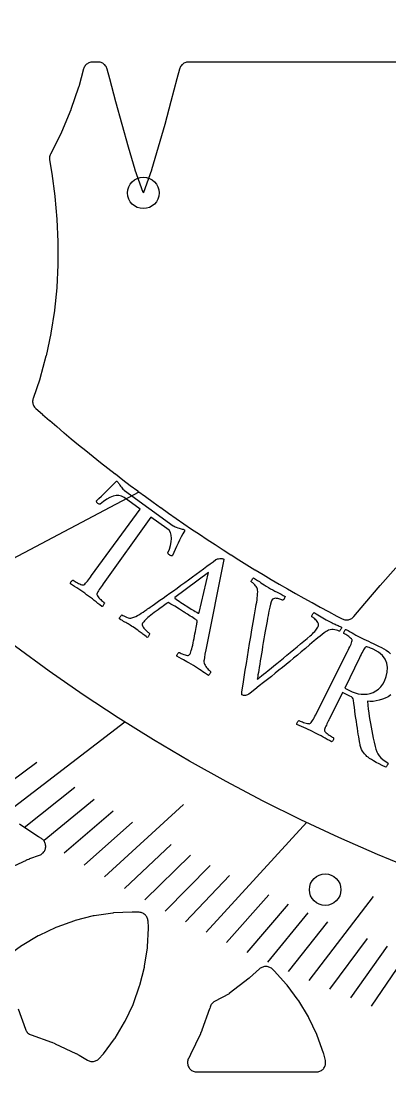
# Model space of a CAD drawing. Header units: millimetres. Extents: x -70 to 70, y -70 to 70.
# Drawn here: x -27.55 to -17.69, y -28.43 to -0.31 of the extents above; entities that cross this region are included whole.
import ezdxf

# ---------------------------------------------------------------- set-up
doc = ezdxf.new("R2010")
doc.units = ezdxf.units.MM
for name, color, linetype in [('CUT_INNER', 6, 'Continuous'), ('ENGRAVE', 7, 'Continuous'), ('ENGRAVE_FINE', 8, 'Continuous'), ('TEXT', 5, 'Continuous')]:
    doc.layers.add(name, color=color, linetype=linetype)

msp = doc.modelspace()

# ---------------------------------------------------------------- linework, layer by layer
at = {"layer": 'CUT_INNER'}
for points in [[(-5.9929, -1.404), (-23.0777, -1.404), (-23.1031, -1.4053), (-23.1282, -1.4092), (-23.1528, -1.4156), (-23.1766, -1.4244), (-23.1995, -1.4357), (-23.221, -1.4492), (-23.2411, -1.4648), (-23.2595, -1.4824), (-23.2759, -1.5017), (-23.2904, -1.5227), (-23.3026, -1.545), (-23.3125, -1.5684), (-23.32, -1.5927), (-23.3856, -1.852), (-23.386, -1.8534), (-23.5474, -2.4621), (-23.7147, -3.0727), (-23.8866, -3.6833), (-23.8869, -3.6846), (-24.0646, -4.2908), (-24.0669, -4.2979), (-24.2828, -4.8988), (-24.285, -4.904), (-24.2871, -4.8988), (-24.5031, -4.2979), (-24.5054, -4.2908), (-24.683, -3.6846), (-24.6834, -3.6833), (-24.8548, -3.0744), (-25.022, -2.4641), (-25.184, -1.8534), (-25.1843, -1.852), (-25.2499, -1.5927), (-25.2574, -1.5684), (-25.2673, -1.545), (-25.2796, -1.5227), (-25.294, -1.5017), (-25.3105, -1.4824), (-25.3289, -1.4648), (-25.3489, -1.4492), (-25.3705, -1.4357), (-25.3933, -1.4244), (-25.4171, -1.4156), (-25.4417, -1.4092), (-25.4669, -1.4053), (-25.4923, -1.404), (-25.6409, -1.404), (-25.6659, -1.4053), (-25.6907, -1.409), (-25.7149, -1.4152), (-25.7385, -1.4238), (-25.761, -1.4347), (-25.7823, -1.4478), (-25.8022, -1.463), (-25.8205, -1.4801), (-25.837, -1.4989), (-25.8516, -1.5193), (-25.864, -1.5411), (-25.8741, -1.5639), (-25.882, -1.5877), (-26.013, -2.0642), (-26.0152, -2.0713), (-26.2205, -2.6744), (-26.2233, -2.6819), (-26.4725, -3.2842), (-26.4766, -3.293), (-26.7671, -3.8654), (-26.7778, -3.8894), (-26.7858, -3.9144), (-26.7912, -3.94), (-26.7939, -3.9661), (-26.7938, -3.9924), (-26.791, -4.0185), (-26.7315, -4.3862), (-26.7309, -4.3903), (-26.6536, -4.9964), (-26.6531, -5.0011), (-26.5991, -5.6065), (-26.5987, -5.6118), (-26.5704, -6.2167), (-26.5703, -6.2224), (-26.5698, -6.8269), (-26.57, -6.8331), (-26.5993, -7.4372), (-26.5998, -7.4437), (-26.6608, -8.0475), (-26.6617, -8.0542), (-26.756, -8.6579), (-26.7572, -8.6647), (-26.8864, -9.2682), (-26.8881, -9.2752), (-27.0541, -9.8786), (-27.0563, -9.8857), (-27.2324, -10.4032), (-27.2391, -10.4267), (-27.2436, -10.4509), (-27.2456, -10.4753), (-27.2452, -10.4998), (-27.2424, -10.5242), (-27.2373, -10.5482), (-27.2298, -10.5716), (-27.2201, -10.5941), (-27.2082, -10.6155), (-27.1942, -10.6357), (-27.1784, -10.6544), (-27.1608, -10.6715), (-26.9798, -10.8305), (-26.9786, -10.8315), (-26.7897, -10.9955), (-26.7886, -10.9965), (-26.5987, -11.1593), (-26.5975, -11.1603), (-26.4066, -11.3219), (-26.4055, -11.3229), (-26.2136, -11.4833), (-26.2124, -11.4843), (-26.0195, -11.6436), (-26.0184, -11.6446), (-25.8245, -11.8026), (-25.8233, -11.8036), (-25.6285, -11.9605), (-25.6273, -11.9615), (-25.4316, -12.1172), (-25.4304, -12.1181), (-25.2337, -12.2726), (-25.2324, -12.2735), (-25.0348, -12.4268), (-25.0336, -12.4278), (-24.835, -12.5798), (-24.8338, -12.5807), (-24.6342, -12.7316), (-24.633, -12.7325), (-24.4326, -12.8821), (-24.4313, -12.883), (-24.23, -13.0314), (-24.2287, -13.0323), (-24.0265, -13.1795), (-24.0252, -13.1804), (-23.8221, -13.3263), (-23.8208, -13.3272), (-23.6168, -13.4718), (-23.6155, -13.4727), (-23.4106, -13.6161), (-23.4093, -13.617), (-23.2035, -13.7591), (-23.2022, -13.76), (-22.9956, -13.9008), (-22.9943, -13.9017), (-22.7867, -14.0413), (-22.7855, -14.0421), (-22.5771, -14.1805), (-22.5758, -14.1813), (-22.3665, -14.3184), (-22.3653, -14.3192), (-22.1552, -14.4549), (-22.1539, -14.4558), (-21.943, -14.5902), (-21.9417, -14.5911), (-21.73, -14.7242), (-21.7287, -14.725), (-21.5161, -14.8569), (-21.5148, -14.8577), (-21.3015, -14.9883), (-21.3002, -14.9891), (-21.086, -15.1183), (-21.0847, -15.1191), (-20.8698, -15.247), (-20.8684, -15.2478), (-20.6527, -15.3744), (-20.6514, -15.3752), (-20.4349, -15.5005), (-20.4336, -15.5012), (-20.2163, -15.6252), (-20.215, -15.6259), (-19.997, -15.7486), (-19.9957, -15.7493), (-19.7769, -15.8706), (-19.7756, -15.8713), (-19.5561, -15.9913), (-19.5547, -15.992), (-19.3345, -16.1106), (-19.3331, -16.1113), (-19.1122, -16.2285), (-19.1108, -16.2292), (-18.9682, -16.3038), (-18.9463, -16.3139), (-18.9235, -16.3219), (-18.9001, -16.3276), (-18.8762, -16.3311), (-18.8521, -16.3322), (-18.828, -16.3311), (-18.8042, -16.3275), (-18.7808, -16.3218), (-18.758, -16.3137), (-18.7361, -16.3036), (-18.7153, -16.2913), (-18.6958, -16.2771), (-18.6778, -16.2611), (-18.6613, -16.2435), (-18.3684, -15.8963), (-17.9561, -15.4159), (-17.5396, -14.9374)], [(-27.9657, -23.0223), (-27.4108, -22.7598), (-27.4052, -22.7573), (-27.3217, -22.7228), (-27.316, -22.7205), (-27.06, -22.629), (-27.0376, -22.6197), (-27.0162, -22.6083), (-26.996, -22.5949), (-26.9772, -22.5796), (-26.96, -22.5626), (-26.9445, -22.5439), (-26.9309, -22.5239), (-26.9193, -22.5026), (-26.9098, -22.4803), (-26.9025, -22.4572), (-26.8974, -22.4335), (-26.8947, -22.4094), (-26.8944, -22.3852), (-26.8964, -22.361), (-26.9007, -22.3372), (-26.9073, -22.3139), (-26.9161, -22.2913), (-26.9271, -22.2697), (-26.9401, -22.2493), (-26.955, -22.2302), (-26.9717, -22.2126), (-26.9901, -22.1968), (-27.0098, -22.1828), (-27.0835, -22.1358), (-27.3419, -21.9688), (-27.5993, -21.8003)], [(-27.6345, -26.738), (-27.4381, -27.287), (-27.4287, -27.3096), (-27.4172, -27.3313), (-27.4035, -27.3517), (-27.388, -27.3706), (-27.3706, -27.388), (-27.3517, -27.4035), (-27.3313, -27.4172), (-27.3096, -27.4287), (-27.287, -27.4381), (-26.738, -27.6345), (-26.7323, -27.6368), (-26.6488, -27.6713), (-26.6432, -27.6738), (-26.0883, -27.9363), (-26.0828, -27.939), (-26.0032, -27.9816), (-25.9978, -27.9846), (-25.7791, -28.1157), (-25.7574, -28.1273), (-25.7348, -28.1367), (-25.7113, -28.1438), (-25.6872, -28.1486), (-25.6628, -28.151), (-25.6383, -28.151), (-25.6138, -28.1486), (-25.5898, -28.1438), (-25.5663, -28.1367), (-25.5436, -28.1273), (-25.522, -28.1157), (-25.5016, -28.1021), (-25.4826, -28.0866), (-25.4653, -28.0692), (-25.369, -27.963), (-25.3534, -27.944), (-25.0562, -27.5433), (-25.0426, -27.5229), (-24.7861, -27.095), (-24.7746, -27.0733), (-24.5613, -26.6223), (-24.5519, -26.5997), (-24.3838, -26.1299), (-24.3767, -26.1065), (-24.2555, -25.6225), (-24.2507, -25.5985), (-24.1775, -25.105), (-24.1751, -25.0806), (-24.1506, -24.5823), (-24.1506, -24.5577), (-24.1585, -24.396), (-24.1609, -24.3716), (-24.1657, -24.3475), (-24.1728, -24.324), (-24.1822, -24.3013), (-24.1938, -24.2797), (-24.2074, -24.2593), (-24.223, -24.2403), (-24.2403, -24.223), (-24.2593, -24.2074), (-24.2797, -24.1938), (-24.3013, -24.1822), (-24.324, -24.1728), (-24.3475, -24.1657), (-24.3716, -24.1609), (-24.396, -24.1585), (-24.5577, -24.1506), (-24.5823, -24.1506), (-25.0806, -24.1751), (-25.105, -24.1775), (-25.5985, -24.2507), (-25.6225, -24.2555), (-26.1065, -24.3767), (-26.1299, -24.3838), (-26.5997, -24.5519), (-26.6223, -24.5613), (-27.0733, -24.7746), (-27.095, -24.7861), (-27.5229, -25.0426), (-27.5433, -25.0562), (-27.944, -25.3534)]]:
    msp.add_lwpolyline(points, dxfattribs=at)
msp.add_lwpolyline([(-23.0827, -28.08), (-23.0916, -28.1031), (-23.0981, -28.1271), (-23.1023, -28.1516), (-23.104, -28.1763), (-23.1032, -28.2011), (-23.1, -28.2258), (-23.0943, -28.2499), (-23.0863, -28.2734), (-23.076, -28.296), (-23.0635, -28.3175), (-23.0489, -28.3376), (-23.0324, -28.3561), (-23.0142, -28.3729), (-22.9944, -28.3879), (-22.9731, -28.4008), (-22.9508, -28.4115), (-22.9274, -28.42), (-22.9034, -28.4261), (-22.8788, -28.4298), (-22.854, -28.431), (-19.6619, -28.431), (-19.6381, -28.4299), (-19.6144, -28.4264), (-19.5912, -28.4208), (-19.5686, -28.4129), (-19.5469, -28.403), (-19.5263, -28.391), (-19.5068, -28.3771), (-19.4888, -28.3614), (-19.4724, -28.344), (-19.4577, -28.3252), (-19.4449, -28.3051), (-19.434, -28.2838), (-19.4253, -28.2616), (-19.4187, -28.2386), (-19.4143, -28.2151), (-19.4121, -28.1913), (-19.4123, -28.1674), (-19.4147, -28.1437), (-19.4194, -28.1203), (-19.4627, -27.9475), (-19.4698, -27.9241), (-19.6379, -27.4543), (-19.6473, -27.4317), (-19.8606, -26.9807), (-19.8721, -26.959), (-20.1286, -26.5311), (-20.1422, -26.5107), (-20.4394, -26.11), (-20.455, -26.091), (-20.79, -25.7214), (-20.8074, -25.704), (-20.8429, -25.6718), (-20.8619, -25.6563), (-20.8823, -25.6426), (-20.9039, -25.6311), (-20.9266, -25.6217), (-20.9501, -25.6145), (-20.9742, -25.6098), (-20.9986, -25.6074), (-21.0231, -25.6074), (-21.0475, -25.6098), (-21.0716, -25.6146), (-21.0951, -25.6217), (-21.1178, -25.6311), (-21.1394, -25.6427), (-21.1598, -25.6563), (-21.1788, -25.6719), (-21.446, -25.9142), (-21.4534, -25.9204), (-21.9865, -26.3336), (-21.9907, -26.3366), (-21.9952, -26.3393), (-22.3786, -26.5447), (-22.3996, -26.5573), (-22.4193, -26.5719), (-22.4374, -26.5884), (-22.4539, -26.6065), (-22.4684, -26.6262), (-22.481, -26.6473), (-22.4915, -26.6694), (-22.4998, -26.6925), (-22.5118, -26.7322), (-22.5137, -26.738), (-22.7205, -27.316), (-22.7228, -27.3217), (-22.7573, -27.4052), (-22.7598, -27.4108), (-23.0223, -27.9657), (-23.025, -27.9712), (-23.0676, -28.0508), (-23.0715, -28.0578)], close=True, dxfattribs=at)
at = {"layer": 'ENGRAVE'}
for points in [[(-33.162, -17.547), (-24.3965, -12.9089)], [(-28.0006, -21.5329), (-24.7818, -19.0577)], [(-22.6084, -24.6933), (-19.9113, -21.7475)]]:
    msp.add_lwpolyline(points, dxfattribs=at)
for centre, radius in [((0, 20.0601), 46.307), ((-24.285, -4.9048), 0.4212), ((-19.4242, -23.5531), 0.4212)]:
    msp.add_circle(centre, radius, dxfattribs=at)
at = {"layer": 'ENGRAVE_FINE'}
for points in [[(-28.5286, -21.1725), (-27.1329, -20.1367)], [(-27.4702, -21.8851), (-26.115, -20.8054)], [(-26.9377, -22.229), (-25.6033, -21.1279)], [(-25.3278, -23.2124), (-23.2096, -21.2712)], [(-26.4031, -22.5649), (-25.0899, -21.4426)], [(-25.8664, -22.8926), (-24.5749, -21.7496)], [(-24.7874, -23.5243), (-23.5403, -22.3408)], [(-24.2451, -23.8282), (-23.0209, -22.625)], [(-23.7012, -24.1243), (-22.5001, -22.9018)], [(-23.1556, -24.4127), (-21.9781, -23.1712)], [(-22.0598, -24.9663), (-20.9303, -23.6881)], [(-19.8513, -25.9827), (-18.1347, -23.7359)], [(-21.5097, -25.2317), (-20.4048, -23.9356)], [(-20.9582, -25.4895), (-19.8782, -24.1761)], [(-20.4053, -25.7398), (-19.3506, -24.4094)], [(-19.296, -26.2181), (-18.2927, -24.8549)], [(-18.7395, -26.4462), (-17.7624, -25.0673)], [(-18.182, -26.667), (-17.2313, -25.2727)]]:
    msp.add_lwpolyline(points, dxfattribs=at)
at = {"layer": 'TEXT'}
for points in [[(-23.4866, -13.8124), (-23.4635, -13.8267), (-23.4358, -13.8408), (-23.4036, -13.8547), (-23.3667, -13.8684), (-23.3299, -13.8807), (-23.2976, -13.8904), (-23.2701, -13.8976), (-23.2472, -13.9023), (-23.23, -13.9046), (-23.2163, -13.9073), (-23.206, -13.9104), (-23.199, -13.9138), (-23.1939, -13.9179), (-23.189, -13.9233), (-23.1843, -13.9299), (-23.1797, -13.9376), (-23.2262, -14.0252), (-23.2711, -14.1119), (-23.3143, -14.1976), (-23.3558, -14.2825), (-23.3958, -14.3665), (-23.4341, -14.4496), (-23.4707, -14.5318), (-23.5057, -14.6131), (-23.5125, -14.6141), (-23.521, -14.6147), (-23.5311, -14.6149), (-23.5429, -14.6146), (-23.5553, -14.6128), (-23.5673, -14.6086), (-23.579, -14.602), (-23.5903, -14.593), (-23.6072, -14.5798), (-23.619, -14.5667), (-23.6257, -14.5538), (-23.6274, -14.541), (-23.587, -14.4379), (-23.5575, -14.3387), (-23.5389, -14.2434), (-23.5311, -14.1519), (-23.537, -14.0681), (-23.5595, -13.9955), (-23.5986, -13.9342), (-23.6544, -13.884), (-24.0822, -13.5818), (-25.3623, -15.3699), (-25.3899, -15.4088), (-25.4164, -15.4465), (-25.4417, -15.4831), (-25.4658, -15.5184), (-25.4874, -15.5522), (-25.5052, -15.584), (-25.5191, -15.6137), (-25.5291, -15.6415), (-25.529, -15.6548), (-25.5231, -15.6716), (-25.5113, -15.6918), (-25.4938, -15.7155), (-25.4726, -15.7406), (-25.4499, -15.765), (-25.4257, -15.7888), (-25.4, -15.812), (-25.3754, -15.8329), (-25.3547, -15.85), (-25.3379, -15.8634), (-25.325, -15.873), (-25.3261, -15.8851), (-25.3303, -15.899), (-25.3375, -15.9149), (-25.3477, -15.9326), (-25.3596, -15.9492), (-25.3716, -15.9617), (-25.3838, -15.97), (-25.3962, -15.9741), (-25.4483, -15.9321), (-25.4994, -15.891), (-25.5494, -15.8509), (-25.5983, -15.8118), (-25.6473, -15.7732), (-25.6974, -15.7348), (-25.7486, -15.6964), (-25.801, -15.6582), (-25.8525, -15.6214), (-25.9049, -15.5849), (-25.9581, -15.5487), (-26.0123, -15.5128), (-26.0672, -15.4768), (-26.1227, -15.4407), (-26.1787, -15.4044), (-26.2353, -15.3678), (-26.2353, -15.3548), (-26.2313, -15.3406), (-26.2232, -15.3253), (-26.2112, -15.3088), (-26.1975, -15.2935), (-26.1848, -15.2816), (-26.1728, -15.2733), (-26.1617, -15.2685), (-26.1484, -15.2778), (-26.1301, -15.2898), (-26.1067, -15.3045), (-26.0784, -15.3218), (-26.0475, -15.3396), (-26.0164, -15.3558), (-25.9851, -15.3704), (-25.9537, -15.3833), (-25.9252, -15.3929), (-25.9024, -15.3976), (-25.8854, -15.3973), (-25.8742, -15.3922), (-25.851, -15.3739), (-25.8271, -15.3514), (-25.8025, -15.3246), (-25.7772, -15.2935), (-25.7513, -15.2595), (-25.7245, -15.224), (-25.697, -15.187), (-25.6688, -15.1485), (-24.3733, -13.3715), (-24.8013, -13.0552), (-24.8665, -13.018), (-24.9371, -13.0001), (-25.013, -13.0016), (-25.0945, -13.0223), (-25.179, -13.0582), (-25.2643, -13.1053), (-25.3503, -13.1636), (-25.437, -13.2332), (-25.4497, -13.2357), (-25.4641, -13.2334), (-25.4802, -13.2263), (-25.498, -13.2143), (-25.5101, -13.2065), (-25.5197, -13.1977), (-25.5269, -13.188), (-25.5317, -13.1774), (-25.5349, -13.1669), (-25.5375, -13.1576), (-25.5392, -13.1497), (-25.5403, -13.1429), (-25.4742, -13.0841), (-25.4079, -13.0233), (-25.3416, -12.9604), (-25.2751, -12.8956), (-25.2083, -12.8289), (-25.141, -12.7606), (-25.0731, -12.6905), (-25.0047, -12.6188), (-24.9938, -12.6228), (-24.9833, -12.6289), (-24.9731, -12.6372), (-24.9633, -12.6477), (-24.9543, -12.6589), (-24.9467, -12.6693), (-24.9406, -12.679), (-24.9359, -12.688), (-24.9247, -12.7078), (-24.9105, -12.7302), (-24.8933, -12.7552), (-24.8732, -12.7827), (-24.8517, -12.8099), (-24.8306, -12.8336), (-24.8098, -12.854), (-24.7895, -12.8709)], [(-24.194, -16.0556), (-24.1881, -16.0514), (-24.1702, -16.0389), (-24.1405, -16.0182), (-24.0988, -15.9891), (-24.0471, -15.9527), (-23.9871, -15.9103), (-23.9189, -15.8618), (-23.8423, -15.8071), (-23.7593, -15.7478), (-23.6714, -15.6854), (-23.5787, -15.6198), (-23.4812, -15.551), (-23.3809, -15.48), (-23.2796, -15.4075), (-23.1773, -15.3337), (-23.0741, -15.2584), (-22.9715, -15.1831), (-22.8712, -15.1093), (-22.773, -15.037), (-22.6771, -14.9661), (-22.5851, -14.8981), (-22.4989, -14.8342), (-22.4184, -14.7744), (-22.3435, -14.7188), (-22.3245, -14.7094), (-22.3006, -14.7018), (-22.272, -14.6959), (-22.2385, -14.6918), (-22.2056, -14.6899), (-22.1785, -14.6908), (-22.1573, -14.6945), (-22.142, -14.701), (-22.1389, -14.7031), (-22.1365, -14.7051), (-22.135, -14.7069), (-22.1343, -14.7085), (-22.1338, -14.7103), (-22.1327, -14.7128), (-22.1311, -14.7159), (-22.129, -14.7197), (-22.6154, -17.1317), (-22.6371, -17.2515), (-22.6528, -17.3414), (-22.6627, -17.4013), (-22.6666, -17.4311), (-22.6669, -17.4583), (-22.6618, -17.4869), (-22.6512, -17.5168), (-22.6352, -17.548), (-22.6158, -17.5789), (-22.5951, -17.6075), (-22.5731, -17.6341), (-22.5498, -17.6585), (-22.5279, -17.6795), (-22.51, -17.6958), (-22.4962, -17.7074), (-22.4865, -17.7143), (-22.4864, -17.729), (-22.4902, -17.7448), (-22.4981, -17.7618), (-22.5099, -17.78), (-22.5225, -17.7968), (-22.5326, -17.8095), (-22.5404, -17.8182), (-22.5458, -17.8228), (-22.5982, -17.7866), (-22.6479, -17.7523), (-22.6947, -17.7199), (-22.7387, -17.6894), (-22.7836, -17.6588), (-22.8333, -17.6264), (-22.8877, -17.5919), (-22.9468, -17.5554), (-23.0096, -17.5176), (-23.0671, -17.4837), (-23.1196, -17.4539), (-23.1669, -17.4281), (-23.2145, -17.4027), (-23.2678, -17.374), (-23.3266, -17.3421), (-23.391, -17.3069), (-23.392, -17.2939), (-23.3891, -17.2794), (-23.3823, -17.2635), (-23.3715, -17.2461), (-23.3589, -17.23), (-23.3464, -17.2176), (-23.3339, -17.2091), (-23.3216, -17.2045), (-23.3016, -17.2159), (-23.2758, -17.2286), (-23.2442, -17.2426), (-23.2068, -17.2579), (-23.169, -17.2714), (-23.1362, -17.2802), (-23.1084, -17.2843), (-23.0856, -17.2837), (-23.0734, -17.2789), (-23.0614, -17.2701), (-23.0495, -17.2573), (-23.0379, -17.2405), (-23.0271, -17.2197), (-23.0159, -17.1911), (-23.0041, -17.1548), (-22.9918, -17.1107), (-22.9791, -17.0609), (-22.9665, -17.0075), (-22.954, -16.9505), (-22.9414, -16.8899), (-22.929, -16.8279), (-22.917, -16.7667), (-22.9053, -16.7061), (-22.8941, -16.6463), (-22.8835, -16.5895), (-22.8739, -16.5379), (-22.8652, -16.4916), (-22.8575, -16.4505), (-22.8512, -16.4168), (-22.8466, -16.3928), (-22.8439, -16.3784), (-22.843, -16.3736), (-22.8432, -16.3728), (-22.8437, -16.3705), (-22.8445, -16.3667), (-22.8458, -16.3614), (-22.8474, -16.3558), (-22.8497, -16.3511), (-22.8525, -16.3474), (-22.8559, -16.3446), (-22.8844, -16.3244), (-22.9164, -16.3027), (-22.9519, -16.2793), (-22.9909, -16.2543), (-23.031, -16.2289), (-23.0697, -16.2043), (-23.1069, -16.1806), (-23.1427, -16.1577), (-23.152, -16.1518), (-23.1612, -16.1459), (-23.1705, -16.14), (-23.1797, -16.1341), (-23.1887, -16.1283), (-23.1973, -16.1228), (-23.2053, -16.1176), (-23.213, -16.1127), (-23.2663, -16.0786), (-23.3157, -16.0473), (-23.3609, -16.0188), (-23.4022, -15.9932), (-23.4444, -15.9676), (-23.4926, -15.939), (-23.5467, -15.9075), (-23.6067, -15.8729), (-23.609, -15.8719), (-23.6122, -15.8713), (-23.6163, -15.871), (-23.6213, -15.8712), (-23.6261, -15.8715), (-23.6296, -15.8717), (-23.6316, -15.8719), (-23.6323, -15.8719), (-23.6371, -15.8754), (-23.6513, -15.8858), (-23.6751, -15.9032), (-23.7084, -15.9275), (-23.7483, -15.9566), (-23.7919, -15.9882), (-23.8392, -16.0223), (-23.8902, -16.0589), (-23.942, -16.0962), (-23.9916, -16.1327), (-24.039, -16.1684), (-24.0842, -16.2031), (-24.1287, -16.2372), (-24.1678, -16.2695), (-24.2014, -16.3002), (-24.2296, -16.3292), (-24.2534, -16.3561), (-24.2739, -16.3806), (-24.2911, -16.4026), (-24.3049, -16.4222), (-24.3141, -16.4438), (-24.3147, -16.4681), (-24.3066, -16.4952), (-24.2899, -16.525), (-24.268, -16.5553), (-24.2442, -16.5838), (-24.2185, -16.6106), (-24.1909, -16.6355), (-24.1651, -16.6572), (-24.1444, -16.674), (-24.129, -16.6861), (-24.1189, -16.6934), (-24.1191, -16.7014), (-24.1223, -16.713), (-24.1286, -16.7282), (-24.1379, -16.747), (-24.1486, -16.7659), (-24.1591, -16.7813), (-24.1693, -16.7933), (-24.1792, -16.8018), (-24.2125, -16.7773), (-24.2431, -16.7545), (-24.2711, -16.7334), (-24.2965, -16.714), (-24.3207, -16.6954), (-24.3448, -16.6767), (-24.3689, -16.6581), (-24.3929, -16.6395), (-24.4191, -16.6197), (-24.4496, -16.5978), (-24.4843, -16.5736), (-24.5233, -16.5472), (-24.5629, -16.5209), (-24.5996, -16.4973), (-24.6332, -16.4763), (-24.6639, -16.4579), (-24.6931, -16.4408), (-24.7223, -16.4238), (-24.7515, -16.4066), (-24.7806, -16.3895), (-24.8116, -16.3711), (-24.8463, -16.3501), (-24.8847, -16.3265), (-24.9268, -16.3004), (-24.9263, -16.2926), (-24.9221, -16.2815), (-24.9144, -16.2673), (-24.903, -16.2498), (-24.8903, -16.2322), (-24.8784, -16.2178), (-24.8673, -16.2065), (-24.8569, -16.1984), (-24.8367, -16.2108), (-24.8092, -16.225), (-24.7746, -16.2412), (-24.7327, -16.2592), (-24.6898, -16.2746), (-24.6518, -16.2828), (-24.6189, -16.2839), (-24.591, -16.278), (-24.5401, -16.2603), (-24.4898, -16.2391), (-24.4403, -16.2144), (-24.3916, -16.1862), (-24.3429, -16.1555), (-24.2938, -16.1236), (-24.2441, -16.0902), (-24.194, -16.0556)], [(-22.5476, -15.0601), (-23.4416, -15.733), (-23.4418, -15.7335), (-23.4423, -15.7351), (-23.4433, -15.7378), (-23.4446, -15.7416), (-23.4457, -15.7455), (-23.4459, -15.7486), (-23.4454, -15.751), (-23.444, -15.7525), (-23.4086, -15.7781), (-23.3697, -15.8057), (-23.3271, -15.8352), (-23.2809, -15.8666), (-23.2352, -15.8973), (-23.1942, -15.9247), (-23.1578, -15.9486), (-23.126, -15.9692), (-23.0846, -15.9954), (-23.0449, -16.0198), (-23.007, -16.0424), (-22.9708, -16.0631), (-22.9347, -16.0834), (-22.8969, -16.1047), (-22.8575, -16.127), (-22.8165, -16.1503), (-22.8128, -16.1518), (-22.809, -16.1518), (-22.8052, -16.1501), (-22.8014, -16.1468), (-22.798, -16.1432), (-22.7956, -16.1406), (-22.7941, -16.1391), (-22.7936, -16.1386)], [(-20.9407, -15.4633), (-20.8829, -15.4968), (-20.8255, -15.529), (-20.7685, -15.5599), (-20.7121, -15.5894), (-20.6561, -15.6182), (-20.6006, -15.6469), (-20.5458, -15.6755), (-20.4914, -15.7039), (-20.4938, -15.7152), (-20.4993, -15.7293), (-20.5081, -15.7464), (-20.52, -15.7665), (-20.5326, -15.7851), (-20.5436, -15.7981), (-20.5528, -15.8054), (-20.5602, -15.807), (-20.5703, -15.802), (-20.5859, -15.7955), (-20.6069, -15.7874), (-20.6335, -15.7777), (-20.6629, -15.7683), (-20.6928, -15.7613), (-20.7232, -15.7565), (-20.7539, -15.754), (-20.783, -15.7561), (-20.8081, -15.7653), (-20.8295, -15.7815), (-20.8469, -15.8047), (-20.8653, -15.8457), (-20.8848, -15.9078), (-20.9054, -15.9909), (-20.927, -16.0952), (-20.9373, -16.15), (-20.949, -16.2132), (-20.962, -16.2848), (-20.9765, -16.3649), (-20.992, -16.4513), (-21.0083, -16.5421), (-21.0253, -16.6371), (-21.0431, -16.7365), (-21.0611, -16.8381), (-21.0787, -16.9399), (-21.0959, -17.0419), (-21.1127, -17.1441), (-21.129, -17.2443), (-21.1447, -17.3404), (-21.1598, -17.4323), (-21.1742, -17.5202), (-21.1878, -17.602), (-21.1999, -17.6761), (-21.2108, -17.7423), (-21.2204, -17.8007), (-21.2282, -17.849), (-21.2339, -17.8849), (-21.2373, -17.9084), (-21.2386, -17.9195), (-21.2252, -17.9098), (-21.2014, -17.8916), (-21.1672, -17.8651), (-21.1226, -17.83), (-21.0696, -17.788), (-21.0101, -17.7404), (-20.9441, -17.6873), (-20.8717, -17.6285), (-20.7942, -17.5652), (-20.7129, -17.4987), (-20.6278, -17.4288), (-20.5388, -17.3557), (-20.4478, -17.2804), (-20.3563, -17.2045), (-20.2644, -17.1278), (-20.172, -17.0504), (-20.0809, -16.9736), (-19.9927, -16.899), (-19.9074, -16.8265), (-19.825, -16.7561), (-19.7943, -16.7294), (-19.764, -16.7012), (-19.7341, -16.6715), (-19.7047, -16.6403), (-19.6774, -16.6092), (-19.6541, -16.5798), (-19.6347, -16.552), (-19.6192, -16.5258), (-19.6066, -16.495), (-19.6025, -16.4646), (-19.6068, -16.4348), (-19.6193, -16.4054), (-19.6372, -16.3773), (-19.6573, -16.3511), (-19.6796, -16.3269), (-19.7041, -16.3045), (-19.7279, -16.285), (-19.7481, -16.2693), (-19.7646, -16.2575), (-19.7775, -16.2495), (-19.7807, -16.2398), (-19.7794, -16.2265), (-19.7738, -16.2096), (-19.7638, -16.1891), (-19.7517, -16.1691), (-19.7398, -16.1538), (-19.728, -16.1431), (-19.7163, -16.137), (-19.6682, -16.1659), (-19.6216, -16.1941), (-19.5764, -16.2218), (-19.5328, -16.2489), (-19.4889, -16.2758), (-19.4433, -16.3026), (-19.3958, -16.3293), (-19.3465, -16.356), (-19.3059, -16.3774), (-19.2696, -16.3962), (-19.2375, -16.4123), (-19.2097, -16.4259), (-19.1841, -16.438), (-19.1585, -16.4497), (-19.1331, -16.461), (-19.1078, -16.4719), (-19.0811, -16.4833), (-19.0517, -16.4962), (-19.0194, -16.5105), (-18.9843, -16.5263), (-18.9863, -16.5376), (-18.9918, -16.5522), (-19.0007, -16.57), (-19.0131, -16.5909), (-19.0259, -16.6104), (-19.0361, -16.6238), (-19.0437, -16.631), (-19.0487, -16.6321), (-19.0642, -16.6256), (-19.0883, -16.6178), (-19.1208, -16.6086), (-19.1619, -16.5981), (-19.2065, -16.5903), (-19.2498, -16.5894), (-19.2916, -16.5955), (-19.3321, -16.6085), (-19.3632, -16.6234), (-19.4021, -16.647), (-19.449, -16.6792), (-19.5038, -16.72), (-19.5615, -16.7648), (-19.6169, -16.8093), (-19.6701, -16.8533), (-19.7211, -16.897), (-19.8394, -16.9981), (-19.9529, -17.0947), (-20.0617, -17.1869), (-20.1658, -17.2747), (-20.2668, -17.3594), (-20.3664, -17.4422), (-20.4648, -17.5232), (-20.5618, -17.6023), (-20.6591, -17.6812), (-20.7585, -17.7615), (-20.8598, -17.8431), (-20.9631, -17.9261), (-21.0707, -18.0117), (-21.1845, -18.1013), (-21.3049, -18.1948), (-21.4316, -18.2922), (-21.4665, -18.317), (-21.4989, -18.3355), (-21.5289, -18.3479), (-21.5563, -18.354), (-21.5817, -18.3553), (-21.6054, -18.353), (-21.6275, -18.3472), (-21.6479, -18.3379), (-21.6527, -18.3332), (-21.6552, -18.3256), (-21.6554, -18.3152), (-21.6534, -18.3019), (-21.6507, -18.288), (-21.649, -18.2758), (-21.6483, -18.2653), (-21.6484, -18.2565), (-21.6187, -18.0563), (-21.5892, -17.863), (-21.5602, -17.6767), (-21.5317, -17.4973), (-21.5031, -17.3207), (-21.4738, -17.1428), (-21.4438, -16.9636), (-21.4131, -16.7831), (-21.3814, -16.5972), (-21.3481, -16.4018), (-21.3132, -16.197), (-21.2767, -15.9828), (-21.2651, -15.9172), (-21.2549, -15.8547), (-21.246, -15.7951), (-21.2386, -15.7385), (-21.233, -15.6841), (-21.2296, -15.6309), (-21.2284, -15.5789), (-21.2294, -15.5282), (-21.2317, -15.5072), (-21.2384, -15.4855), (-21.2496, -15.4631), (-21.2653, -15.4399), (-21.2835, -15.4171), (-21.3023, -15.3958), (-21.3217, -15.3761), (-21.3417, -15.3579), (-21.3608, -15.3419), (-21.3776, -15.3285), (-21.392, -15.3179), (-21.404, -15.31), (-21.4036, -15.3058), (-21.399, -15.2956), (-21.39, -15.2792), (-21.3767, -15.2568), (-21.3629, -15.2344), (-21.3521, -15.2182), (-21.3445, -15.2081), (-21.34, -15.2042), (-21.2825, -15.2416), (-21.2304, -15.2761), (-21.1835, -15.3076), (-21.1418, -15.3362), (-21.1001, -15.3645), (-21.0526, -15.3951), (-20.9995, -15.4281), (-20.9407, -15.4633)], [(-17.8427, -17.9762), (-17.7938, -17.8501), (-17.7668, -17.7277), (-17.7616, -17.609), (-17.7782, -17.494), (-17.8214, -17.3858), (-17.8962, -17.2874), (-18.0025, -17.1986), (-18.1404, -17.1191), (-18.1599, -17.1099), (-18.1841, -17.099), (-18.213, -17.0863), (-18.2467, -17.0719), (-18.2798, -17.06), (-18.307, -17.0545), (-18.3283, -17.0557), (-18.3438, -17.0635), (-18.3609, -17.081), (-18.3794, -17.1056), (-18.3993, -17.1372), (-18.4206, -17.1758), (-18.4425, -17.218), (-18.4644, -17.2606), (-18.4861, -17.3036), (-18.5077, -17.347), (-18.9032, -18.1563), (-18.7001, -18.2561), (-18.6245, -18.2876), (-18.5463, -18.3093), (-18.4657, -18.3214), (-18.3826, -18.3238), (-18.2997, -18.3163), (-18.2197, -18.2987), (-18.1427, -18.2711), (-18.0685, -18.2335), (-17.9999, -18.1855), (-17.9394, -18.1265), (-17.8871, -18.0568), (-17.8427, -17.9762)]]:
    msp.add_lwpolyline(points, close=True, dxfattribs=at)
msp.add_lwpolyline([(-17.6735, -18.3421), (-17.744, -18.3874), (-17.8182, -18.4261), (-17.8961, -18.4581), (-17.9776, -18.4835), (-18.06, -18.5016), (-18.1404, -18.5121), (-18.2188, -18.5148), (-18.2952, -18.5097), (-18.2843, -18.6178), (-18.2724, -18.722), (-18.2596, -18.8223), (-18.246, -18.9186), (-18.2313, -19.0131), (-18.2152, -19.1078), (-18.1979, -19.2027), (-18.1791, -19.2979), (-18.159, -19.3957), (-18.1374, -19.4988), (-18.1141, -19.607), (-18.0892, -19.7204), (-18.0696, -19.7929), (-18.0449, -19.8593), (-18.0151, -19.9193), (-17.9802, -19.9732), (-17.9376, -20.0228), (-17.8844, -20.0705), (-17.8207, -20.116), (-17.7465, -20.1594), (-17.7442, -20.1722), (-17.7465, -20.1871), (-17.7534, -20.2043), (-17.765, -20.2236), (-17.7777, -20.2419), (-17.7878, -20.2558), (-17.7954, -20.2654), (-17.8005, -20.2707), (-17.8967, -20.227), (-17.9836, -20.1852), (-18.061, -20.1452), (-18.1292, -20.1071), (-18.1879, -20.0716), (-18.2374, -20.0393), (-18.2774, -20.0103), (-18.3082, -19.9845), (-18.3264, -19.9651), (-18.3478, -19.9415), (-18.3721, -19.9138), (-18.3995, -19.8819), (-18.4265, -19.8447), (-18.4498, -19.8009), (-18.4694, -19.7506), (-18.4853, -19.6938), (-18.4908, -19.6672), (-18.4979, -19.6307), (-18.5065, -19.5844), (-18.5165, -19.5282), (-18.5277, -19.4638), (-18.5394, -19.3931), (-18.5516, -19.316), (-18.5644, -19.2324), (-18.5775, -19.1442), (-18.5909, -19.0531), (-18.6045, -18.959), (-18.6184, -18.8621), (-18.6319, -18.7642), (-18.6446, -18.6677), (-18.6564, -18.5723), (-18.6674, -18.4783), (-18.6765, -18.4481), (-18.6953, -18.4206), (-18.7238, -18.3956), (-18.7621, -18.3733), (-18.962, -18.2751), (-19.3183, -18.9954), (-19.3212, -19.0014), (-19.3242, -19.0073), (-19.3271, -19.0132), (-19.33, -19.0192), (-19.333, -19.0251), (-19.3359, -19.031), (-19.3389, -19.037), (-19.3418, -19.0429), (-19.3598, -19.0797), (-19.3768, -19.1149), (-19.3926, -19.1485), (-19.4073, -19.1805), (-19.4202, -19.2106), (-19.4305, -19.2386), (-19.4381, -19.2645), (-19.4432, -19.2883), (-19.4409, -19.3015), (-19.4324, -19.3171), (-19.4176, -19.3352), (-19.3964, -19.3557), (-19.3713, -19.3771), (-19.3446, -19.3978), (-19.3163, -19.4177), (-19.2863, -19.4368), (-19.2578, -19.4539), (-19.234, -19.4678), (-19.2148, -19.4785), (-19.2004, -19.4859), (-19.1995, -19.498), (-19.2014, -19.5125), (-19.206, -19.5293), (-19.2132, -19.5484), (-19.2223, -19.5667), (-19.2322, -19.581), (-19.2429, -19.5911), (-19.2544, -19.5972), (-19.3126, -19.5641), (-19.3696, -19.5318), (-19.4254, -19.5003), (-19.4801, -19.4696), (-19.5346, -19.4394), (-19.5903, -19.4095), (-19.647, -19.3799), (-19.7048, -19.3506), (-19.7615, -19.3227), (-19.8191, -19.2951), (-19.8776, -19.268), (-19.9368, -19.2412), (-19.9968, -19.2146), (-20.0574, -19.1879), (-20.1185, -19.1611), (-20.1803, -19.1341), (-20.1824, -19.1213), (-20.1807, -19.1066), (-20.1752, -19.0902), (-20.166, -19.072), (-20.155, -19.0546), (-20.1443, -19.0409), (-20.1338, -19.0308), (-20.1237, -19.0242), (-20.109, -19.0313), (-20.089, -19.0402), (-20.0636, -19.0509), (-20.0328, -19.0634), (-19.9994, -19.076), (-19.9661, -19.087), (-19.9329, -19.0963), (-19.8999, -19.104), (-19.8701, -19.1088), (-19.8469, -19.1098), (-19.8302, -19.1068), (-19.8199, -19.0999), (-19.8, -19.0782), (-19.78, -19.0521), (-19.7601, -19.0216), (-19.7402, -18.9869), (-19.72, -18.9491), (-19.6993, -18.9098), (-19.6782, -18.8689), (-19.6565, -18.8263), (-18.8296, -17.181), (-18.8081, -17.1382), (-18.7875, -17.0965), (-18.7677, -17.056), (-18.7488, -17.0165), (-18.7321, -16.979), (-18.7189, -16.9444), (-18.7092, -16.9127), (-18.703, -16.8838), (-18.7025, -16.8701), (-18.709, -16.8548), (-18.7227, -16.8376), (-18.7435, -16.8187), (-18.7682, -16.7992), (-18.7937, -16.7801), (-18.8201, -16.7615), (-18.8473, -16.7435), (-18.8728, -16.7271), (-18.8943, -16.7137), (-18.9117, -16.7034), (-18.925, -16.6961), (-18.9252, -16.6842), (-18.9228, -16.6699), (-18.9176, -16.6533), (-18.9098, -16.6344), (-18.9003, -16.6163), (-18.8903, -16.6022), (-18.8796, -16.5922), (-18.8684, -16.5862), (-18.8137, -16.6169), (-18.7597, -16.6475), (-18.7065, -16.6779), (-18.6542, -16.7081), (-18.6021, -16.7377), (-18.5498, -16.7664), (-18.4973, -16.7942), (-18.4447, -16.821), (-18.3889, -16.8485), (-18.3307, -16.8766), (-18.2701, -16.905), (-18.207, -16.934), (-18.1407, -16.9644), (-18.07, -16.9974), (-17.995, -17.033), (-17.9156, -17.0711), (-17.9156, -17.0711), (-17.8539, -17.1042), (-17.7938, -17.1431), (-17.7352, -17.1878), (-17.6782, -17.2385)], dxfattribs=at)

doc.saveas('drawing.dxf')
